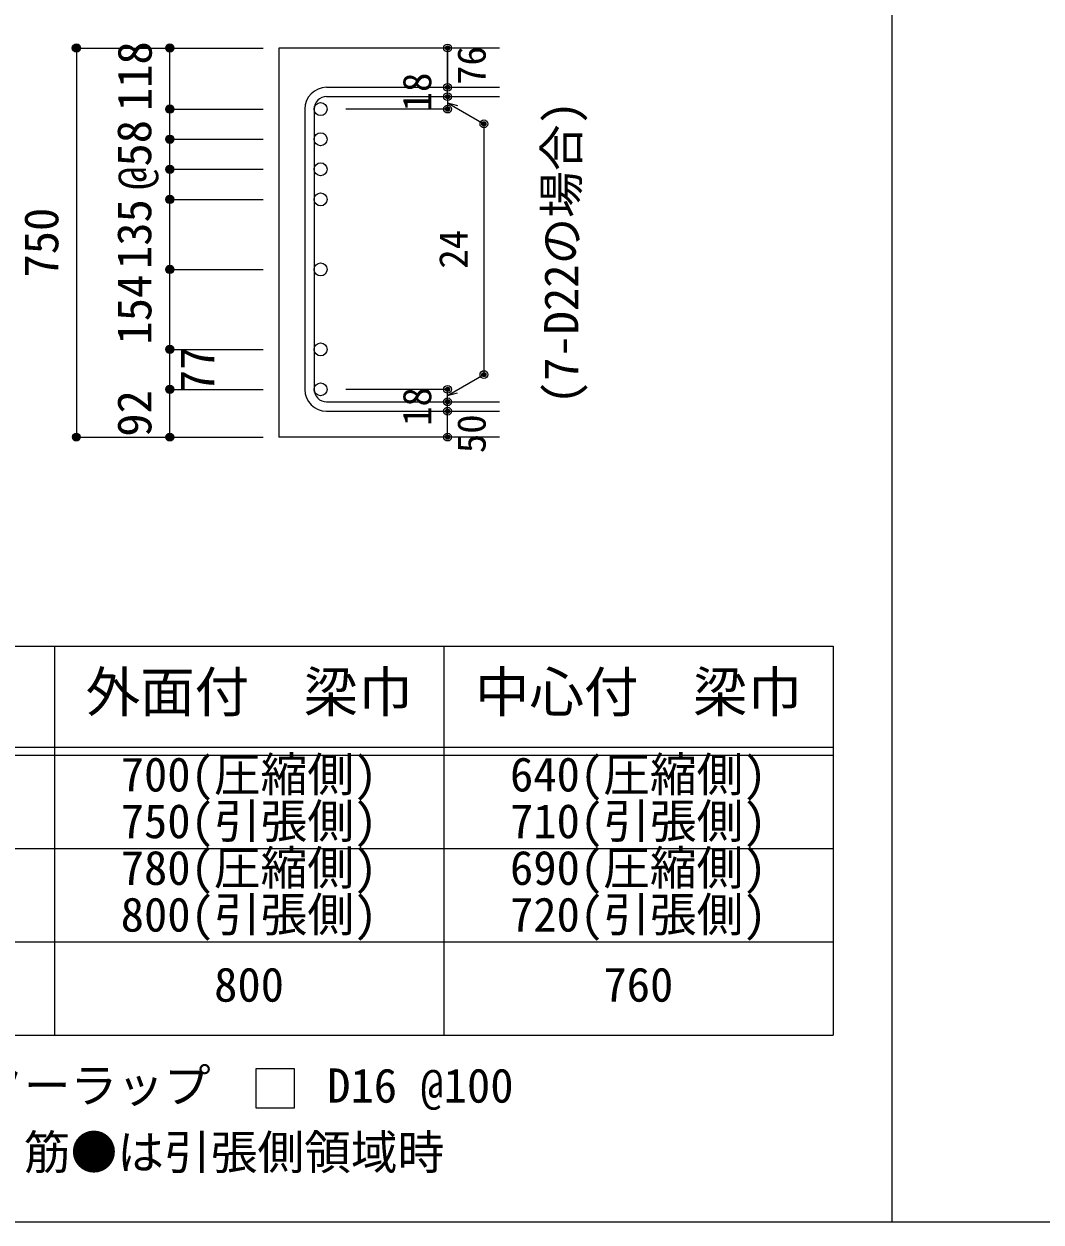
# Model space of a CAD drawing. Units: millimetres at full size, sheet at 1:30, with parts at other scales. Extents: x -5973 to 5954, y -4195 to 4201.
# Drawn here: x -2797 to -837, y -4195 to -1887 of the extents above; entities that cross this region are included whole.
import ezdxf
from ezdxf.enums import TextEntityAlignment as Align

# ---------------------------------------------------------------- set-up
doc = ezdxf.new("R2010")
doc.units = ezdxf.units.MM
doc.header["$LTSCALE"] = 30
doc.header["$PDMODE"] = 32
doc.header["$PDSIZE"] = 15
for name, color, linetype in [('0-1_躯体線', 2, 'Continuous'), ('0-5_基礎梁筋', 7, 'Continuous'), ('0-6_スタラップ筋', 7, 'Continuous'), ('0-7_文字', 4, 'Continuous'), ('0-D_寸法', 4, 'Continuous'), ('6-7_文字', 7, 'Continuous'), ('6-E_枠', 7, 'Continuous'), ('F-0_枠', 6, 'Continuous')]:
    doc.layers.add(name, color=color, linetype=linetype)
doc.styles.add('ＭＳ ゴシック', font='')
doc.styles.get('ＭＳ ゴシック').set_extended_font_data('MS Gothic')

msp = doc.modelspace()

# ---------------------------------------------------------------- linework, layer by layer
at = {"layer": '0-1_躯体線'}
for p, q in [((-1880.8, -1933.07), (-2305.8, -1933.07)), ((-2305.8, -1933.07), (-2305.8, -2682.76)), ((-1880.8, -2682.76), (-2305.8, -2682.76))]:
    msp.add_line(p, q, dxfattribs=at)
at = {"layer": '0-5_基礎梁筋', "color": 3}
for centre in [(-2225.3, -2050.76), (-2225.3, -2108.76), (-2225.3, -2166.76), (-2225.3, -2224.76), (-2225.3, -2359.76), (-2225.3, -2513.76), (-2225.3, -2590.76)]:
    msp.add_circle(centre, 12.5, dxfattribs=at)
at = {"layer": '0-6_スタラップ筋'}
for p, q in [((-2213.8, -2008.76), (-1880.8, -2008.76)), ((-2213.8, -2026.76), (-1880.8, -2026.76)), ((-2255.8, -2050.76), (-2255.8, -2590.76)), ((-2237.8, -2050.76), (-2237.8, -2590.76)), ((-2213.8, -2614.76), (-1880.8, -2614.76)), ((-2213.8, -2632.76), (-1880.8, -2632.76))]:
    msp.add_line(p, q, dxfattribs=at)
for centre, radius, start, end in [((-2213.8, -2050.76), 42, 90, 180), ((-2213.8, -2050.76), 24, 90, 180), ((-2213.8, -2590.76), 42, 180, 270), ((-2213.8, -2590.76), 24, 180, 270)]:
    msp.add_arc(centre, radius, start, end, dxfattribs=at)
at = {"layer": '0-D_寸法'}
for p, q in [((-2695.8, -1933.07), (-2515.8, -1933.07)), ((-2695.8, -1933.07), (-2515.8, -1933.07)), ((-2695.8, -1933.07), (-2695.8, -2682.76)), ((-2515.8, -1933.07), (-2335.8, -1933.07)), ((-2515.8, -1933.07), (-2335.8, -1933.07)), ((-2515.8, -2682.76), (-2515.8, -1933.07)), ((-1980.8, -2008.76), (-1980.8, -1933.07)), ((-1980.8, -1933.07), (-1980.8, -2008.76)), ((-1980.8, -2026.76), (-1980.8, -2008.76)), ((-1980.8, -2026.76), (-1980.8, -2050.76)), ((-2515.8, -2050.76), (-2335.8, -2050.76)), ((-2515.8, -2050.76), (-2335.8, -2050.76)), ((-1980.8, -2050.76), (-2176.89, -2050.76)), ((-1980.8, -2038.76), (-1910.74, -2079.21)), ((-1980.8, -2038.76), (-1961.48, -2043.94)), ((-1910.74, -2079.21), (-1910.74, -2562.32)), ((-2515.8, -2108.76), (-2335.8, -2108.76)), ((-2515.8, -2108.76), (-2335.8, -2108.76)), ((-2515.8, -2166.76), (-2335.8, -2166.76)), ((-2515.8, -2166.76), (-2335.8, -2166.76)), ((-2515.8, -2224.76), (-2335.8, -2224.76)), ((-2515.8, -2224.76), (-2335.8, -2224.76)), ((-2515.8, -2359.76), (-2335.8, -2359.76)), ((-2515.8, -2359.76), (-2335.8, -2359.76)), ((-2515.8, -2513.76), (-2335.8, -2513.76)), ((-2515.8, -2513.76), (-2335.8, -2513.76)), ((-1980.8, -2602.76), (-1910.74, -2562.32)), ((-2515.8, -2590.76), (-2335.8, -2590.76)), ((-2515.8, -2590.76), (-2335.8, -2590.76)), ((-1980.8, -2590.76), (-2176.89, -2590.76)), ((-1980.8, -2614.76), (-1980.8, -2590.76)), ((-1980.8, -2602.76), (-1961.48, -2597.59)), ((-1980.8, -2632.76), (-1980.8, -2614.76)), ((-1980.8, -2682.76), (-1980.8, -2632.76)), ((-2695.8, -2682.76), (-2515.8, -2682.76)), ((-2515.8, -2682.76), (-2335.8, -2682.76))]:
    msp.add_line(p, q, dxfattribs=at)
for centre, radius in [((-2695.8, -1933.07), 8), ((-2695.8, -1933.07), 7.2), ((-2695.8, -1933.07), 6.4), ((-2695.8, -1933.07), 5.6), ((-2695.8, -1933.07), 4.8), ((-2695.8, -1933.07), 4), ((-2695.8, -1933.07), 3.2), ((-2695.8, -1933.07), 2.4), ((-2695.8, -1933.07), 1.6), ((-2695.8, -1933.07), 0.8), ((-2515.8, -1933.07), 8), ((-2515.8, -1933.07), 7.2), ((-2515.8, -1933.07), 6.4), ((-2515.8, -1933.07), 5.6), ((-2515.8, -1933.07), 4.8), ((-2515.8, -1933.07), 4), ((-2515.8, -1933.07), 3.2), ((-2515.8, -1933.07), 2.4), ((-2515.8, -1933.07), 1.6), ((-2515.8, -1933.07), 0.8), ((-1980.8, -1933.07), 4), ((-1980.8, -1933.07), 3.6), ((-1980.8, -1933.07), 3.2), ((-1980.8, -1933.07), 2.8), ((-1980.8, -1933.07), 2.4), ((-1980.8, -1933.07), 2), ((-1980.8, -1933.07), 1.6), ((-1980.8, -1933.07), 1.2), ((-1980.8, -1933.07), 0.8), ((-1980.8, -1933.07), 0.4), ((-1980.8, -2008.76), 4), ((-1980.8, -2008.76), 3.6), ((-1980.8, -2008.76), 3.2), ((-1980.8, -2008.76), 2.8), ((-1980.8, -2008.76), 2.4), ((-1980.8, -2008.76), 2), ((-1980.8, -2008.76), 1.6), ((-1980.8, -2008.76), 1.2), ((-1980.8, -2008.76), 0.8), ((-1980.8, -2008.76), 0.4), ((-1980.8, -2026.76), 4), ((-1980.8, -2026.76), 3.6), ((-1980.8, -2026.76), 3.2), ((-1980.8, -2026.76), 2.8), ((-1980.8, -2026.76), 2.4), ((-1980.8, -2026.76), 2), ((-1980.8, -2026.76), 1.6), ((-1980.8, -2026.76), 1.2), ((-1980.8, -2026.76), 0.8), ((-1980.8, -2026.76), 0.4), ((-2515.8, -2050.76), 8), ((-2515.8, -2050.76), 7.2), ((-2515.8, -2050.76), 6.4), ((-2515.8, -2050.76), 5.6), ((-2515.8, -2050.76), 4.8), ((-2515.8, -2050.76), 4), ((-2515.8, -2050.76), 3.2), ((-2515.8, -2050.76), 2.4), ((-2515.8, -2050.76), 1.6), ((-2515.8, -2050.76), 0.8), ((-1980.8, -2050.76), 4), ((-1980.8, -2050.76), 3.6), ((-1980.8, -2050.76), 3.2), ((-1980.8, -2050.76), 2.8), ((-1980.8, -2050.76), 2.4), ((-1980.8, -2050.76), 2), ((-1980.8, -2050.76), 1.6), ((-1980.8, -2050.76), 1.2), ((-1980.8, -2050.76), 0.8), ((-1980.8, -2050.76), 0.4), ((-1910.74, -2079.21), 4), ((-1910.74, -2079.21), 3.6), ((-1910.74, -2079.21), 3.2), ((-1910.74, -2079.21), 2.8), ((-1910.74, -2079.21), 2.4), ((-1910.74, -2079.21), 2), ((-1910.74, -2079.21), 1.6), ((-1910.74, -2079.21), 1.2), ((-1910.74, -2079.21), 0.8), ((-1910.74, -2079.21), 0.4), ((-2515.8, -2108.76), 8), ((-2515.8, -2108.76), 7.2), ((-2515.8, -2108.76), 6.4), ((-2515.8, -2108.76), 5.6), ((-2515.8, -2108.76), 4.8), ((-2515.8, -2108.76), 4), ((-2515.8, -2108.76), 3.2), ((-2515.8, -2108.76), 2.4), ((-2515.8, -2108.76), 1.6), ((-2515.8, -2108.76), 0.8), ((-2515.8, -2166.76), 8), ((-2515.8, -2166.76), 7.2), ((-2515.8, -2166.76), 6.4), ((-2515.8, -2166.76), 5.6), ((-2515.8, -2166.76), 4.8), ((-2515.8, -2166.76), 4), ((-2515.8, -2166.76), 3.2), ((-2515.8, -2166.76), 2.4), ((-2515.8, -2166.76), 1.6), ((-2515.8, -2166.76), 0.8), ((-2515.8, -2224.76), 8), ((-2515.8, -2224.76), 7.2), ((-2515.8, -2224.76), 6.4), ((-2515.8, -2224.76), 5.6), ((-2515.8, -2224.76), 4.8), ((-2515.8, -2224.76), 4), ((-2515.8, -2224.76), 3.2), ((-2515.8, -2224.76), 2.4), ((-2515.8, -2224.76), 1.6), ((-2515.8, -2224.76), 0.8), ((-2515.8, -2359.76), 8), ((-2515.8, -2359.76), 7.2), ((-2515.8, -2359.76), 6.4), ((-2515.8, -2359.76), 5.6), ((-2515.8, -2359.76), 4.8), ((-2515.8, -2359.76), 4), ((-2515.8, -2359.76), 3.2), ((-2515.8, -2359.76), 2.4), ((-2515.8, -2359.76), 1.6), ((-2515.8, -2359.76), 0.8), ((-2515.8, -2513.76), 8), ((-2515.8, -2513.76), 7.2), ((-2515.8, -2513.76), 6.4), ((-2515.8, -2513.76), 5.6), ((-2515.8, -2513.76), 4.8), ((-2515.8, -2513.76), 4), ((-2515.8, -2513.76), 3.2), ((-2515.8, -2513.76), 2.4), ((-2515.8, -2513.76), 1.6), ((-2515.8, -2513.76), 0.8), ((-1910.74, -2562.32), 4), ((-1910.74, -2562.32), 3.6), ((-1910.74, -2562.32), 3.2), ((-1910.74, -2562.32), 2.8), ((-1910.74, -2562.32), 2.4), ((-1910.74, -2562.32), 2), ((-1910.74, -2562.32), 1.6), ((-1910.74, -2562.32), 1.2), ((-1910.74, -2562.32), 0.8), ((-1910.74, -2562.32), 0.4), ((-2515.8, -2590.76), 8), ((-2515.8, -2590.76), 7.2), ((-2515.8, -2590.76), 6.4), ((-2515.8, -2590.76), 5.6), ((-2515.8, -2590.76), 4.8), ((-2515.8, -2590.76), 4), ((-2515.8, -2590.76), 3.2), ((-2515.8, -2590.76), 2.4), ((-2515.8, -2590.76), 1.6), ((-2515.8, -2590.76), 0.8), ((-1980.8, -2590.76), 4), ((-1980.8, -2590.76), 3.6), ((-1980.8, -2590.76), 3.2), ((-1980.8, -2590.76), 2.8), ((-1980.8, -2590.76), 2.4), ((-1980.8, -2590.76), 2), ((-1980.8, -2590.76), 1.6), ((-1980.8, -2590.76), 1.2), ((-1980.8, -2590.76), 0.8), ((-1980.8, -2590.76), 0.4), ((-1980.8, -2614.76), 4), ((-1980.8, -2632.76), 4), ((-1980.8, -2614.76), 3.6), ((-1980.8, -2632.76), 3.6), ((-1980.8, -2614.76), 3.2), ((-1980.8, -2632.76), 3.2), ((-1980.8, -2614.76), 2.8), ((-1980.8, -2632.76), 2.8), ((-1980.8, -2614.76), 2.4), ((-1980.8, -2632.76), 2.4), ((-1980.8, -2614.76), 2), ((-1980.8, -2632.76), 2), ((-1980.8, -2614.76), 1.6), ((-1980.8, -2632.76), 1.6), ((-1980.8, -2614.76), 1.2), ((-1980.8, -2632.76), 1.2), ((-1980.8, -2614.76), 0.8), ((-1980.8, -2614.76), 0.4), ((-1980.8, -2632.76), 0.8), ((-1980.8, -2632.76), 0.4), ((-2695.8, -2682.76), 7.2), ((-2695.8, -2682.76), 6.4), ((-2695.8, -2682.76), 5.6), ((-2515.8, -2682.76), 7.2), ((-2515.8, -2682.76), 6.4), ((-2515.8, -2682.76), 5.6), ((-2695.8, -2682.76), 4.8), ((-2695.8, -2682.76), 4), ((-2695.8, -2682.76), 3.2), ((-2695.8, -2682.76), 2.4), ((-2695.8, -2682.76), 1.6), ((-2695.8, -2682.76), 0.8), ((-2515.8, -2682.76), 4.8), ((-2515.8, -2682.76), 4), ((-2515.8, -2682.76), 3.2), ((-2515.8, -2682.76), 2.4), ((-2515.8, -2682.76), 1.6), ((-2515.8, -2682.76), 0.8), ((-1980.8, -2682.76), 4), ((-1980.8, -2682.76), 3.6), ((-1980.8, -2682.76), 3.2), ((-1980.8, -2682.76), 2.8), ((-1980.8, -2682.76), 2.4), ((-1980.8, -2682.76), 2), ((-1980.8, -2682.76), 1.6), ((-1980.8, -2682.76), 1.2), ((-1980.8, -2682.76), 0.8), ((-1980.8, -2682.76), 0.4)]:
    msp.add_circle(centre, radius, dxfattribs=at)
at = {"layer": '0-D_寸法', "color": 7}
for p in [(-2695.8, -1933.07), (-2695.8, -1933.07), (-2515.8, -1933.07), (-1980.8, -1933.07), (-1980.8, -2008.76), (-1980.8, -2026.76), (-2515.8, -2050.76), (-1980.8, -2050.76), (-1910.74, -2079.21), (-2515.8, -2108.76), (-2515.8, -2166.76), (-2515.8, -2224.76), (-2515.8, -2359.76), (-2515.8, -2513.76), (-1910.74, -2562.32), (-2515.8, -2590.76), (-1980.8, -2590.76), (-1980.8, -2614.76), (-1980.8, -2632.76), (-2695.8, -2682.76), (-2695.8, -2682.76), (-2515.8, -2682.76), (-1980.8, -2682.76)]:
    msp.add_point(p, dxfattribs=at)
at = {"layer": '6-7_文字'}
msp.add_lwpolyline([(-2350.37, -3975.18), (-2275.37, -3975.18), (-2275.37, -3900.18), (-2350.37, -3900.18)], close=True, dxfattribs=at)
at = {"layer": '6-E_枠', "color": 3}
for p, q in [((-3400.52, -3085.43), (-1238, -3085.43)), ((-1238, -3085.43), (-1238, -3835.43)), ((-3400.52, -3835.43), (-1238, -3835.43))]:
    msp.add_line(p, q, dxfattribs=at)
at = {"layer": '6-E_枠'}
for p, q in [((-2738, -3085.43), (-2738, -3835.43)), ((-1988, -3085.43), (-1988, -3835.43)), ((-3400.52, -3280.43), (-1238, -3280.43)), ((-3400.52, -3295.43), (-1238, -3295.43)), ((-3400.52, -3475.43), (-1238, -3475.43)), ((-3400.52, -3655.43), (-1238, -3655.43))]:
    msp.add_line(p, q, dxfattribs=at)
at = {"layer": 'F-0_枠', "color": 2}
msp.add_line((-1124.64, 4201.15), (-1124.64, -4195.24), dxfattribs=at)
at = {"layer": 'F-0_枠'}
msp.add_line((5954.1, -4195.24), (-5972.88, -4195.24), dxfattribs=at)

# ---------------------------------------------------------------- texts
at = {"layer": '0-7_文字', "color": 7, "style": 'ＭＳ ゴシック'}
msp.add_text('(7-D22の場合)', height=65.98, rotation=90, dxfattribs=at).set_placement((-1708.91, -2619.54), align=Align.BOTTOM_LEFT)
at = {"layer": '0-D_寸法', "style": 'ＭＳ ゴシック'}
for s, height, p in [('118', 65.98, (-2530.92, -2054.78)), ('76', 54.99, (-1890.8, -2004.26)), ('18', 54.99, (-1995.8, -2055.26)), ('@58', 65.98, (-2531.8, -2206.39)), ('135', 65.98, (-2531.75, -2359)), ('750', 65.98, (-2710.8, -2375.42)), ('24', 54.99, (-1925.74, -2358.26)), ('154', 65.98, (-2531.52, -2504.5)), ('77', 65.98, (-2410.22, -2597.9)), ('92', 65.98, (-2531.49, -2682.05)), ('18', 54.99, (-1995.8, -2661.26)), ('50', 54.99, (-1890.8, -2713.76))]:
    msp.add_text(s, height=height, rotation=90, dxfattribs=at).set_placement(p, align=Align.BOTTOM_LEFT)
at = {"layer": '6-7_文字', "color": 2, "style": 'ＭＳ ゴシック'}
for s, p in [('外面付\u3000梁巾', (-2678, -3235.43)), ('中心付\u3000梁巾', (-1928, -3235.43))]:
    msp.add_text(s, height=76.98, dxfattribs=at).set_placement(p, align=Align.BOTTOM_LEFT)
at = {"layer": '6-7_文字', "style": 'ＭＳ ゴシック'}
for s, p in [('700(圧縮側)', (-2610.5, -3385.43)), ('640(圧縮側)', (-1860.5, -3385.43)), ('750(引張側)', (-2610.5, -3475.43)), ('710(引張側)', (-1860.5, -3475.43)), ('780(圧縮側)', (-2610.5, -3565.43)), ('690(圧縮側)', (-1860.5, -3565.43)), ('800(引張側)', (-2610.5, -3655.43)), ('720(引張側)', (-1860.5, -3655.43)), ('800', (-2430.5, -3790.43)), ('760', (-1680.5, -3790.43)), ('※ 基礎梁スターラップ     D16 @100', (-3381.96, -3985.01)), ('※ 柱型立上り筋●は引張側領域時', (-3381.96, -4113.51))]:
    msp.add_text(s, height=65.98, dxfattribs=at).set_placement(p, align=Align.BOTTOM_LEFT)

doc.saveas('drawing.dxf')
